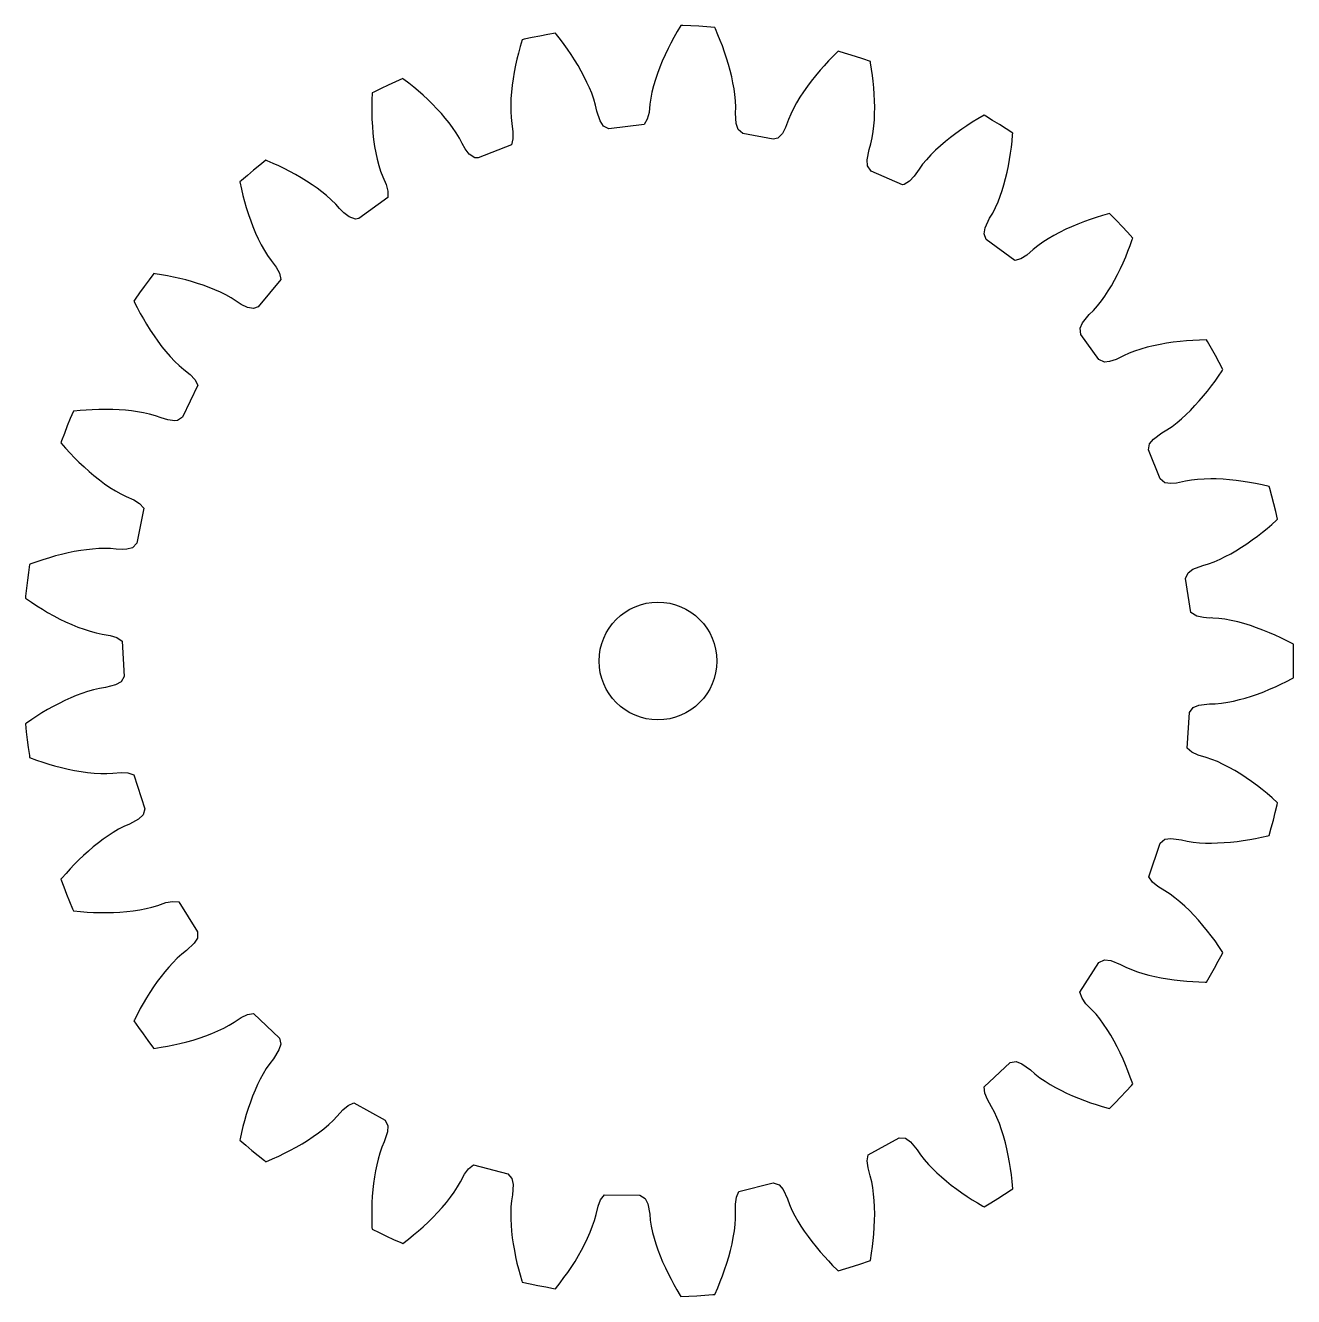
# Model space of a CAD drawing. Extents: x -26.9 to 27, y -27 to 27.
import ezdxf

# ---------------------------------------------------------------- set-up
doc = ezdxf.new("R2010")
doc.units = 0
doc.header["$MEASUREMENT"] = 0

msp = doc.modelspace()

# ---------------------------------------------------------------- linework, layer by layer
at = {"color": 13}
for points in [[(23.421, -1.824), (23.674, -1.819), (23.935, -1.793), (24.2, -1.751), (24.445, -1.701), (24.696, -1.64), (24.943, -1.572), (25.21, -1.489), (25.463, -1.402), (25.731, -1.302), (25.977, -1.202), (26.234, -1.091), (26.461, -0.986), (26.696, -0.871), (26.938, -0.748), (26.99, -0.72), (26.997, -0.382), (27, -0.043), (26.998, 0.295), (26.993, 0.633), (26.99, 0.72), (26.717, 0.861), (26.463, 0.985), (26.217, 1.098), (25.98, 1.201), (25.696, 1.315), (25.427, 1.415), (25.173, 1.501), (24.888, 1.588), (24.627, 1.658), (24.353, 1.721), (24.081, 1.771), (23.83, 1.805), (23.572, 1.825), (23.495, 1.826), (23.421, 1.824), (23.168, 1.845), (22.884, 1.91), (22.639, 2.059), (22.415, 3.498), (22.516, 3.74), (22.725, 3.893), (23.139, 4.058), (23.382, 4.125), (23.629, 4.216), (23.875, 4.323), (24.1, 4.432), (24.328, 4.553), (24.55, 4.68), (24.788, 4.827), (25.012, 4.974), (25.247, 5.138), (25.46, 5.296), (25.681, 5.468), (25.875, 5.626), (26.074, 5.795), (26.277, 5.975), (26.321, 6.015), (26.244, 6.344), (26.162, 6.673), (26.077, 7), (25.987, 7.326), (25.963, 7.409), (25.663, 7.478), (25.387, 7.535), (25.121, 7.584), (24.865, 7.624), (24.562, 7.664), (24.276, 7.694), (24.008, 7.714), (23.711, 7.727), (23.484, 7.73), (23.197, 7.725), (22.916, 7.707), (22.657, 7.678), (22.408, 7.636), (22.028, 7.555), (21.79, 7.537), (21.533, 7.57), (21.327, 7.733), (20.841, 8.962), (20.879, 9.222), (21.043, 9.422), (21.403, 9.685), (21.622, 9.811), (21.838, 9.96), (22.05, 10.124), (22.241, 10.286), (22.431, 10.46), (22.615, 10.639), (22.809, 10.84), (22.989, 11.038), (23.176, 11.256), (23.343, 11.461), (23.514, 11.682), (23.663, 11.884), (23.814, 12.097), (23.966, 12.322), (23.999, 12.372), (23.842, 12.672), (23.681, 12.969), (23.517, 13.265), (23.349, 13.559), (23.305, 13.633), (22.997, 13.626), (22.715, 13.612), (22.445, 13.592), (22.188, 13.568), (21.884, 13.532), (21.6, 13.49), (21.336, 13.443), (21.045, 13.381), (20.782, 13.317), (20.511, 13.24), (20.249, 13.153), (20.012, 13.062), (19.777, 12.955), (19.457, 12.796), (19.183, 12.708), (18.974, 12.687), (18.734, 12.794), (17.957, 13.864), (17.929, 14.125), (18.039, 14.359), (18.322, 14.703), (18.503, 14.879), (18.675, 15.078), (18.84, 15.29), (18.984, 15.494), (19.125, 15.71), (19.259, 15.929), (19.397, 16.172), (19.522, 16.409), (19.648, 16.665), (19.759, 16.907), (19.87, 17.163), (19.964, 17.396), (20.057, 17.64), (20.149, 17.895), (20.168, 17.951), (19.941, 18.203), (19.712, 18.451), (19.479, 18.697), (19.243, 18.939), (19.182, 19.001), (18.886, 18.917), (18.616, 18.833), (18.36, 18.747), (18.117, 18.66), (17.832, 18.549), (17.567, 18.437), (17.322, 18.326), (17.056, 18.195), (16.817, 18.067), (16.574, 17.925), (16.342, 17.775), (16.135, 17.628), (15.934, 17.466), (15.663, 17.233), (15.42, 17.079), (15.163, 16.998), (13.945, 17.894), (13.853, 18.14), (13.901, 18.394), (14.09, 18.798), (14.221, 19.013), (14.338, 19.249), (14.445, 19.495), (14.535, 19.729), (14.618, 19.972), (14.692, 20.218), (14.765, 20.488), (14.828, 20.748), (14.886, 21.028), (14.934, 21.289), (14.978, 21.565), (15.011, 21.814), (15.04, 22.073), (15.065, 22.344), (15.07, 22.403), (14.788, 22.59), (14.504, 22.774), (14.217, 22.953), (13.929, 23.13), (13.854, 23.174), (13.589, 23.019), (13.348, 22.871), (13.121, 22.724), (12.907, 22.579), (12.658, 22.401), (12.43, 22.227), (12.221, 22.058), (11.995, 21.864), (11.796, 21.681), (11.596, 21.484), (11.408, 21.281), (11.244, 21.087), (11.09, 20.88), (10.886, 20.587), (10.688, 20.377), (10.46, 20.235), (10.392, 20.218), (9.057, 20.8), (8.907, 21.015), (8.89, 21.273), (8.973, 21.711), (9.046, 21.953), (9.101, 22.21), (9.143, 22.475), (9.172, 22.723), (9.192, 22.98), (9.203, 23.236), (9.207, 23.516), (9.202, 23.784), (9.189, 24.07), (9.171, 24.335), (9.144, 24.613), (9.114, 24.862), (9.078, 25.12), (9.035, 25.388), (9.025, 25.447), (8.706, 25.558), (8.385, 25.665), (8.062, 25.768), (7.739, 25.867), (7.656, 25.892), (7.437, 25.675), (7.241, 25.472), (7.057, 25.273), (6.886, 25.08), (6.69, 24.845), (6.512, 24.62), (6.351, 24.404), (6.181, 24.161), (6.033, 23.934), (5.889, 23.692), (5.757, 23.449), (5.647, 23.221), (5.549, 22.982), (5.424, 22.647), (5.285, 22.395), (5.099, 22.2), (4.898, 22.151), (3.6, 22.398), (3.401, 22.57), (3.32, 22.816), (3.291, 23.261), (3.302, 23.513), (3.292, 23.775), (3.267, 24.043), (3.232, 24.29), (3.188, 24.544), (3.135, 24.795), (3.069, 25.067), (2.998, 25.325), (2.915, 25.599), (2.831, 25.851), (2.736, 26.114), (2.645, 26.347), (2.546, 26.589), (2.438, 26.838), (2.413, 26.892), (2.076, 26.92), (1.739, 26.944), (1.401, 26.964), (1.063, 26.979), (0.976, 26.982), (0.818, 26.718), (0.679, 26.473), (0.55, 26.235), (0.433, 26.004), (0.301, 25.728), (0.184, 25.466), (0.082, 25.217), (-0.022, 24.939), (-0.108, 24.682), (-0.188, 24.413), (-0.256, 24.144), (-0.305, 23.896), (-0.341, 23.64), (-0.379, 23.284), (-0.451, 23.005), (-0.582, 22.771), (-2.084, 22.59), (-2.319, 22.707), (-2.458, 22.925), (-2.597, 23.348), (-2.649, 23.595), (-2.724, 23.847), (-2.815, 24.1), (-2.91, 24.331), (-3.016, 24.566), (-3.13, 24.796), (-3.261, 25.042), (-3.394, 25.275), (-3.543, 25.519), (-3.687, 25.742), (-3.844, 25.973), (-3.99, 26.177), (-4.146, 26.387), (-4.313, 26.601), (-4.35, 26.647), (-4.684, 26.591), (-5.017, 26.53), (-5.349, 26.465), (-5.68, 26.396), (-5.765, 26.377), (-5.852, 26.082), (-5.926, 25.81), (-5.991, 25.547), (-6.048, 25.295), (-6.107, 24.995), (-6.155, 24.711), (-6.192, 24.445), (-6.223, 24.15), (-6.243, 23.88), (-6.254, 23.599), (-6.252, 23.322), (-6.239, 23.069), (-6.209, 22.812), (-6.157, 22.459), (-6.158, 22.171), (-6.227, 21.911), (-7.636, 21.362), (-7.776, 21.361), (-8.015, 21.519), (-8.195, 21.749), (-8.322, 21.969), (-8.434, 22.195), (-8.569, 22.42), (-8.72, 22.642), (-8.869, 22.843), (-9.031, 23.044), (-9.198, 23.238), (-9.386, 23.445), (-9.573, 23.637), (-9.778, 23.837), (-9.973, 24.017), (-10.183, 24.201), (-10.375, 24.363), (-10.578, 24.527), (-10.793, 24.692), (-10.841, 24.728), (-11.15, 24.59), (-11.457, 24.449), (-11.762, 24.303), (-12.066, 24.154), (-12.143, 24.115), (-12.155, 23.808), (-12.159, 23.525), (-12.156, 23.255), (-12.148, 22.996), (-12.131, 22.691), (-12.107, 22.404), (-12.076, 22.138), (-12.034, 21.843), (-11.986, 21.577), (-11.926, 21.302), (-11.856, 21.035), (-11.78, 20.793), (-11.687, 20.551), (-11.549, 20.222), (-11.478, 19.943), (-11.48, 19.674), (-12.709, 18.792), (-12.844, 18.756), (-13.115, 18.85), (-13.346, 19.028), (-13.524, 19.209), (-13.688, 19.401), (-13.876, 19.585), (-14.077, 19.762), (-14.272, 19.92), (-14.478, 20.074), (-14.688, 20.221), (-14.922, 20.374), (-15.151, 20.514), (-15.399, 20.656), (-15.633, 20.782), (-15.882, 20.909), (-16.108, 21.017), (-16.345, 21.125), (-16.595, 21.232), (-16.65, 21.255), (-16.915, 21.045), (-17.177, 20.831), (-17.437, 20.615), (-17.693, 20.395), (-17.759, 20.338), (-17.693, 20.037), (-17.627, 19.762), (-17.558, 19.501), (-17.486, 19.253), (-17.393, 18.961), (-17.298, 18.69), (-17.202, 18.439), (-17.088, 18.164), (-16.975, 17.918), (-16.849, 17.667), (-16.714, 17.426), (-16.581, 17.21), (-16.431, 16.999), (-16.215, 16.715), (-16.077, 16.462), (-16.012, 16.201), (-16.983, 15.041), (-17.174, 14.963), (-17.439, 15.012), (-17.7, 15.134), (-17.912, 15.271), (-18.126, 15.413), (-18.357, 15.544), (-18.588, 15.659), (-18.822, 15.764), (-19.066, 15.863), (-19.312, 15.953), (-19.551, 16.033), (-19.81, 16.111), (-20.052, 16.177), (-20.31, 16.241), (-20.582, 16.302), (-20.828, 16.351), (-21.085, 16.397), (-21.354, 16.438), (-21.413, 16.447), (-21.617, 16.177), (-21.818, 15.905), (-22.015, 15.631), (-22.21, 15.354), (-22.259, 15.282), (-22.121, 15.007), (-21.988, 14.758), (-21.856, 14.522), (-21.724, 14.299), (-21.562, 14.04), (-21.403, 13.801), (-21.247, 13.582), (-21.068, 13.344), (-20.898, 13.134), (-20.713, 12.922), (-20.523, 12.721), (-20.34, 12.546), (-20.142, 12.379), (-19.863, 12.157), (-19.666, 11.946), (-19.538, 11.71), (-20.19, 10.345), (-20.414, 10.209), (-20.523, 10.199), (-20.815, 10.234), (-21.105, 10.318), (-21.341, 10.406), (-21.594, 10.478), (-21.856, 10.536), (-22.103, 10.58), (-22.358, 10.616), (-22.613, 10.644), (-22.891, 10.665), (-23.159, 10.677), (-23.445, 10.682), (-23.482, 10.683), (-23.75, 10.68), (-24.031, 10.669), (-24.283, 10.655), (-24.545, 10.634), (-24.817, 10.607), (-24.83, 10.605), (-24.961, 10.293), (-25.088, 9.98), (-25.211, 9.665), (-25.33, 9.348), (-25.36, 9.267), (-25.158, 9.035), (-24.967, 8.826), (-24.78, 8.63), (-24.598, 8.448), (-24.376, 8.237), (-24.162, 8.045), (-23.957, 7.871), (-23.725, 7.685), (-23.508, 7.524), (-23.276, 7.365), (-23.042, 7.218), (-22.821, 7.094), (-22.588, 6.981), (-22.262, 6.835), (-22.019, 6.68), (-21.836, 6.483), (-22.128, 4.999), (-22.312, 4.811), (-22.562, 4.746), (-22.754, 4.735), (-23.008, 4.745), (-23.259, 4.772), (-23.488, 4.778), (-23.748, 4.772), (-24.015, 4.753), (-24.269, 4.726), (-24.52, 4.69), (-24.793, 4.643), (-25.053, 4.59), (-25.33, 4.525), (-25.584, 4.459), (-25.851, 4.382), (-26.129, 4.294), (-26.376, 4.211), (-26.632, 4.118), (-26.687, 4.097), (-26.737, 3.762), (-26.782, 3.427), (-26.822, 3.091), (-26.859, 2.755), (-26.868, 2.669), (-26.614, 2.494), (-26.378, 2.34), (-26.148, 2.197), (-25.926, 2.065), (-25.659, 1.916), (-25.404, 1.783), (-25.162, 1.666), (-24.891, 1.544), (-24.64, 1.442), (-24.376, 1.345), (-24.113, 1.261), (-23.868, 1.196), (-23.614, 1.144), (-23.262, 1.084), (-22.988, 0.995), (-22.763, 0.849), (-22.676, -0.661), (-22.807, -0.889), (-23.034, -1.014), (-23.465, -1.125), (-23.715, -1.162), (-23.971, -1.221), (-24.229, -1.296), (-24.466, -1.376), (-24.707, -1.468), (-24.943, -1.567), (-25.198, -1.682), (-25.438, -1.8), (-25.692, -1.934), (-25.923, -2.063), (-26.164, -2.206), (-26.376, -2.339), (-26.595, -2.481), (-26.819, -2.634), (-26.868, -2.669), (-26.832, -3.005), (-26.792, -3.341), (-26.748, -3.676), (-26.7, -4.011), (-26.687, -4.097), (-26.398, -4.203), (-26.131, -4.294), (-25.873, -4.375), (-25.625, -4.447), (-25.329, -4.525), (-25.049, -4.591), (-24.786, -4.644), (-24.493, -4.695), (-24.225, -4.731), (-23.945, -4.759), (-23.669, -4.775), (-23.415, -4.778), (-23.157, -4.765), (-22.801, -4.735), (-22.514, -4.754), (-22.259, -4.839), (-21.799, -6.28), (-21.87, -6.533), (-22.058, -6.71), (-22.448, -6.926), (-22.681, -7.023), (-22.914, -7.144), (-23.145, -7.281), (-23.355, -7.418), (-23.566, -7.566), (-23.77, -7.72), (-23.988, -7.896), (-24.191, -8.07), (-24.403, -8.262), (-24.596, -8.445), (-24.793, -8.643), (-24.966, -8.825), (-25.142, -9.017), (-25.321, -9.221), (-25.36, -9.267), (-25.242, -9.584), (-25.12, -9.899), (-24.994, -10.213), (-24.864, -10.525), (-24.83, -10.605), (-24.524, -10.636), (-24.242, -10.657), (-23.972, -10.672), (-23.714, -10.68), (-23.408, -10.682), (-23.12, -10.676), (-22.852, -10.662), (-22.556, -10.638), (-22.287, -10.607), (-22.009, -10.565), (-21.738, -10.511), (-21.492, -10.451), (-21.245, -10.374), (-20.907, -10.257), (-20.624, -10.203), (-20.356, -10.222), (-19.553, -11.504), (-19.558, -11.766), (-19.696, -11.985), (-20.021, -12.291), (-20.222, -12.443), (-20.417, -12.618), (-20.607, -12.808), (-20.776, -12.993), (-20.944, -13.189), (-21.103, -13.389), (-21.27, -13.613), (-21.424, -13.833), (-21.582, -14.071), (-21.723, -14.297), (-21.865, -14.537), (-21.987, -14.756), (-22.11, -14.987), (-22.232, -15.229), (-22.259, -15.282), (-22.066, -15.56), (-21.869, -15.835), (-21.669, -16.108), (-21.465, -16.378), (-21.413, -16.447), (-21.108, -16.4), (-20.83, -16.351), (-20.565, -16.298), (-20.313, -16.242), (-20.016, -16.168), (-19.739, -16.09), (-19.483, -16.011), (-19.201, -15.913), (-18.949, -15.817), (-18.69, -15.706), (-18.441, -15.587), (-18.217, -15.467), (-17.997, -15.331), (-17.7, -15.134), (-17.439, -15.012), (-17.174, -14.963), (-16.078, -16.005), (-16.018, -16.261), (-16.097, -16.507), (-16.335, -16.884), (-16.492, -17.081), (-16.638, -17.3), (-16.775, -17.531), (-16.893, -17.751), (-17.006, -17.983), (-17.111, -18.217), (-17.217, -18.475), (-17.311, -18.726), (-17.405, -18.997), (-17.485, -19.25), (-17.562, -19.518), (-17.627, -19.761), (-17.688, -20.014), (-17.747, -20.279), (-17.759, -20.338), (-17.503, -20.558), (-17.244, -20.776), (-16.982, -20.991), (-16.718, -21.202), (-16.65, -21.255), (-16.366, -21.135), (-16.109, -21.018), (-15.866, -20.901), (-15.635, -20.783), (-15.366, -20.638), (-15.117, -20.494), (-14.889, -20.353), (-14.641, -20.189), (-14.42, -20.032), (-14.197, -19.861), (-13.985, -19.683), (-13.799, -19.512), (-13.619, -19.325), (-13.38, -19.06), (-13.158, -18.877), (-12.913, -18.764), (-11.592, -19.5), (-11.47, -19.733), (-11.486, -19.991), (-11.623, -20.416), (-11.726, -20.646), (-11.813, -20.894), (-11.888, -21.152), (-11.947, -21.395), (-11.999, -21.647), (-12.043, -21.9), (-12.081, -22.177), (-12.11, -22.443), (-12.134, -22.728), (-12.148, -22.993), (-12.157, -23.273), (-12.159, -23.523), (-12.155, -23.784), (-12.146, -24.056), (-12.143, -24.115), (-11.84, -24.265), (-11.535, -24.412), (-11.229, -24.554), (-10.92, -24.693), (-10.841, -24.728), (-10.596, -24.541), (-10.376, -24.364), (-10.169, -24.19), (-9.975, -24.019), (-9.751, -23.811), (-9.546, -23.609), (-9.36, -23.416), (-9.16, -23.195), (-8.985, -22.989), (-8.812, -22.768), (-8.651, -22.543), (-8.513, -22.33), (-8.385, -22.105), (-8.22, -21.789), (-8.05, -21.556), (-7.841, -21.386), (-6.379, -21.771), (-6.203, -21.966), (-6.154, -22.22), (-6.181, -22.665), (-6.223, -22.913), (-6.246, -23.175), (-6.254, -23.443), (-6.251, -23.694), (-6.239, -23.951), (-6.218, -24.207), (-6.187, -24.484), (-6.149, -24.75), (-6.1, -25.032), (-6.048, -25.292), (-5.987, -25.565), (-5.927, -25.808), (-5.858, -26.06), (-5.782, -26.32), (-5.765, -26.377), (-5.434, -26.448), (-5.102, -26.514), (-4.769, -26.575), (-4.436, -26.633), (-4.35, -26.647), (-4.16, -26.405), (-3.991, -26.179), (-3.834, -25.959), (-3.689, -25.745), (-3.523, -25.488), (-3.375, -25.242), (-3.242, -25.008), (-3.104, -24.745), (-2.986, -24.501), (-2.873, -24.244), (-2.773, -23.986), (-2.692, -23.746), (-2.624, -23.496), (-2.543, -23.148), (-2.436, -22.881), (-2.276, -22.664), (-0.764, -22.673), (-0.545, -22.818), (-0.435, -23.052), (-0.35, -23.49), (-0.329, -23.741), (-0.286, -24), (-0.228, -24.262), (-0.162, -24.504), (-0.086, -24.75), (-0.003, -24.992), (0.097, -25.254), (0.2, -25.501), (0.317, -25.762), (0.432, -26.002), (0.559, -26.25), (0.678, -26.471), (0.807, -26.698), (0.945, -26.931), (0.976, -26.982), (1.314, -26.968), (1.652, -26.949), (1.99, -26.927), (2.327, -26.899), (2.413, -26.892), (2.537, -26.61), (2.645, -26.349), (2.742, -26.097), (2.83, -25.854), (2.926, -25.563), (3.009, -25.288), (3.079, -25.029), (3.148, -24.739), (3.201, -24.474), (3.246, -24.196), (3.28, -23.922), (3.298, -23.669), (3.301, -23.41), (3.294, -23.053), (3.331, -22.768), (3.432, -22.518), (4.898, -22.151), (5.147, -22.237), (5.312, -22.436), (5.503, -22.839), (5.585, -23.077), (5.692, -23.317), (5.813, -23.557), (5.937, -23.775), (6.071, -23.994), (6.213, -24.208), (6.374, -24.436), (6.535, -24.65), (6.714, -24.874), (6.884, -25.077), (7.069, -25.287), (7.24, -25.471), (7.421, -25.659), (7.613, -25.85), (7.656, -25.892), (7.98, -25.794), (8.302, -25.692), (8.623, -25.586), (8.943, -25.476), (9.025, -25.447), (9.075, -25.143), (9.114, -24.863), (9.146, -24.595), (9.17, -24.338), (9.191, -24.032), (9.203, -23.745), (9.207, -23.477), (9.201, -23.179), (9.187, -22.909), (9.162, -22.629), (9.126, -22.355), (9.081, -22.105), (9.019, -21.854), (8.924, -21.51), (8.888, -21.224), (8.924, -20.958), (10.253, -20.237), (10.515, -20.258), (10.725, -20.41), (11.009, -20.753), (11.149, -20.963), (11.312, -21.169), (11.489, -21.371), (11.663, -21.551), (11.848, -21.73), (12.038, -21.902), (12.251, -22.083), (12.46, -22.251), (12.689, -22.423), (12.905, -22.577), (13.136, -22.734), (13.347, -22.87), (13.569, -23.007), (13.803, -23.145), (13.854, -23.174), (14.144, -22.999), (14.431, -22.82), (14.715, -22.637), (14.998, -22.451), (15.07, -22.403), (15.043, -22.096), (15.011, -21.816), (14.975, -21.548), (14.935, -21.292), (14.879, -20.991), (14.819, -20.71), (14.756, -20.449), (14.676, -20.163), (14.596, -19.905), (14.502, -19.64), (14.399, -19.383), (14.293, -19.153), (14.171, -18.924), (13.993, -18.615), (13.887, -18.347), (13.856, -18.08), (14.964, -17.051), (15.223, -17.007), (15.463, -17.102), (15.825, -17.363), (16.012, -17.532), (16.221, -17.691), (16.443, -17.842), (16.656, -17.974), (16.88, -18.101), (17.107, -18.221), (17.358, -18.343), (17.602, -18.453), (17.866, -18.563), (18.114, -18.659), (18.377, -18.753), (18.615, -18.833), (18.864, -18.91), (19.125, -18.985), (19.182, -19.001), (19.419, -18.759), (19.652, -18.514), (19.883, -18.267), (20.11, -18.016), (20.168, -17.951), (20.065, -17.661), (19.965, -17.397), (19.863, -17.147), (19.761, -16.909), (19.632, -16.632), (19.504, -16.374), (19.378, -16.137), (19.23, -15.879), (19.087, -15.65), (18.93, -15.416), (18.767, -15.193), (18.607, -14.996), (18.432, -14.806), (18.182, -14.55), (18.013, -14.317), (17.917, -14.066), (18.734, -12.794), (18.974, -12.687), (19.231, -12.719), (19.645, -12.882), (19.869, -12.999), (20.111, -13.102), (20.363, -13.193), (20.602, -13.267), (20.851, -13.335), (21.1, -13.394), (21.374, -13.45), (21.638, -13.496), (21.921, -13.537), (22.185, -13.568), (22.463, -13.594), (22.714, -13.612), (22.974, -13.625), (23.245, -13.632), (23.305, -13.633), (23.474, -13.34), (23.639, -13.045), (23.801, -12.748), (23.959, -12.449), (23.999, -12.372), (23.827, -12.116), (23.664, -11.886), (23.503, -11.668), (23.345, -11.464), (23.151, -11.227), (22.963, -11.009), (22.782, -10.811), (22.575, -10.598), (22.379, -10.411), (22.169, -10.224), (21.955, -10.049), (21.752, -9.898), (21.535, -9.757), (21.23, -9.572), (21.008, -9.387), (20.852, -9.169), (21.327, -7.733), (21.533, -7.57), (21.79, -7.537), (22.232, -7.592), (22.477, -7.65), (22.737, -7.689), (23.005, -7.714), (23.255, -7.727), (23.512, -7.73), (23.768, -7.726), (24.048, -7.712), (24.315, -7.69), (24.599, -7.66), (24.862, -7.624), (25.138, -7.58), (25.385, -7.535), (25.641, -7.483), (25.905, -7.423), (25.963, -7.409), (26.054, -7.084), (26.141, -6.757), (26.223, -6.429), (26.302, -6.1), (26.321, -6.015), (26.092, -5.81), (25.877, -5.627), (25.667, -5.456), (25.463, -5.298), (25.216, -5.117), (24.98, -4.953), (24.755, -4.806), (24.501, -4.651), (24.265, -4.519)], [(24.265, -4.519), (24.015, -4.39), (23.765, -4.273), (23.53, -4.178), (23.285, -4.095), (22.943, -3.991), (22.682, -3.868), (22.477, -3.695), (22.58, -2.186), (22.739, -1.977), (22.979, -1.881), (23.421, -1.824)]]:
    msp.add_lwpolyline(points, dxfattribs=at)
msp.add_circle((0, 0), 2.5, dxfattribs=at)

doc.saveas('drawing.dxf')
